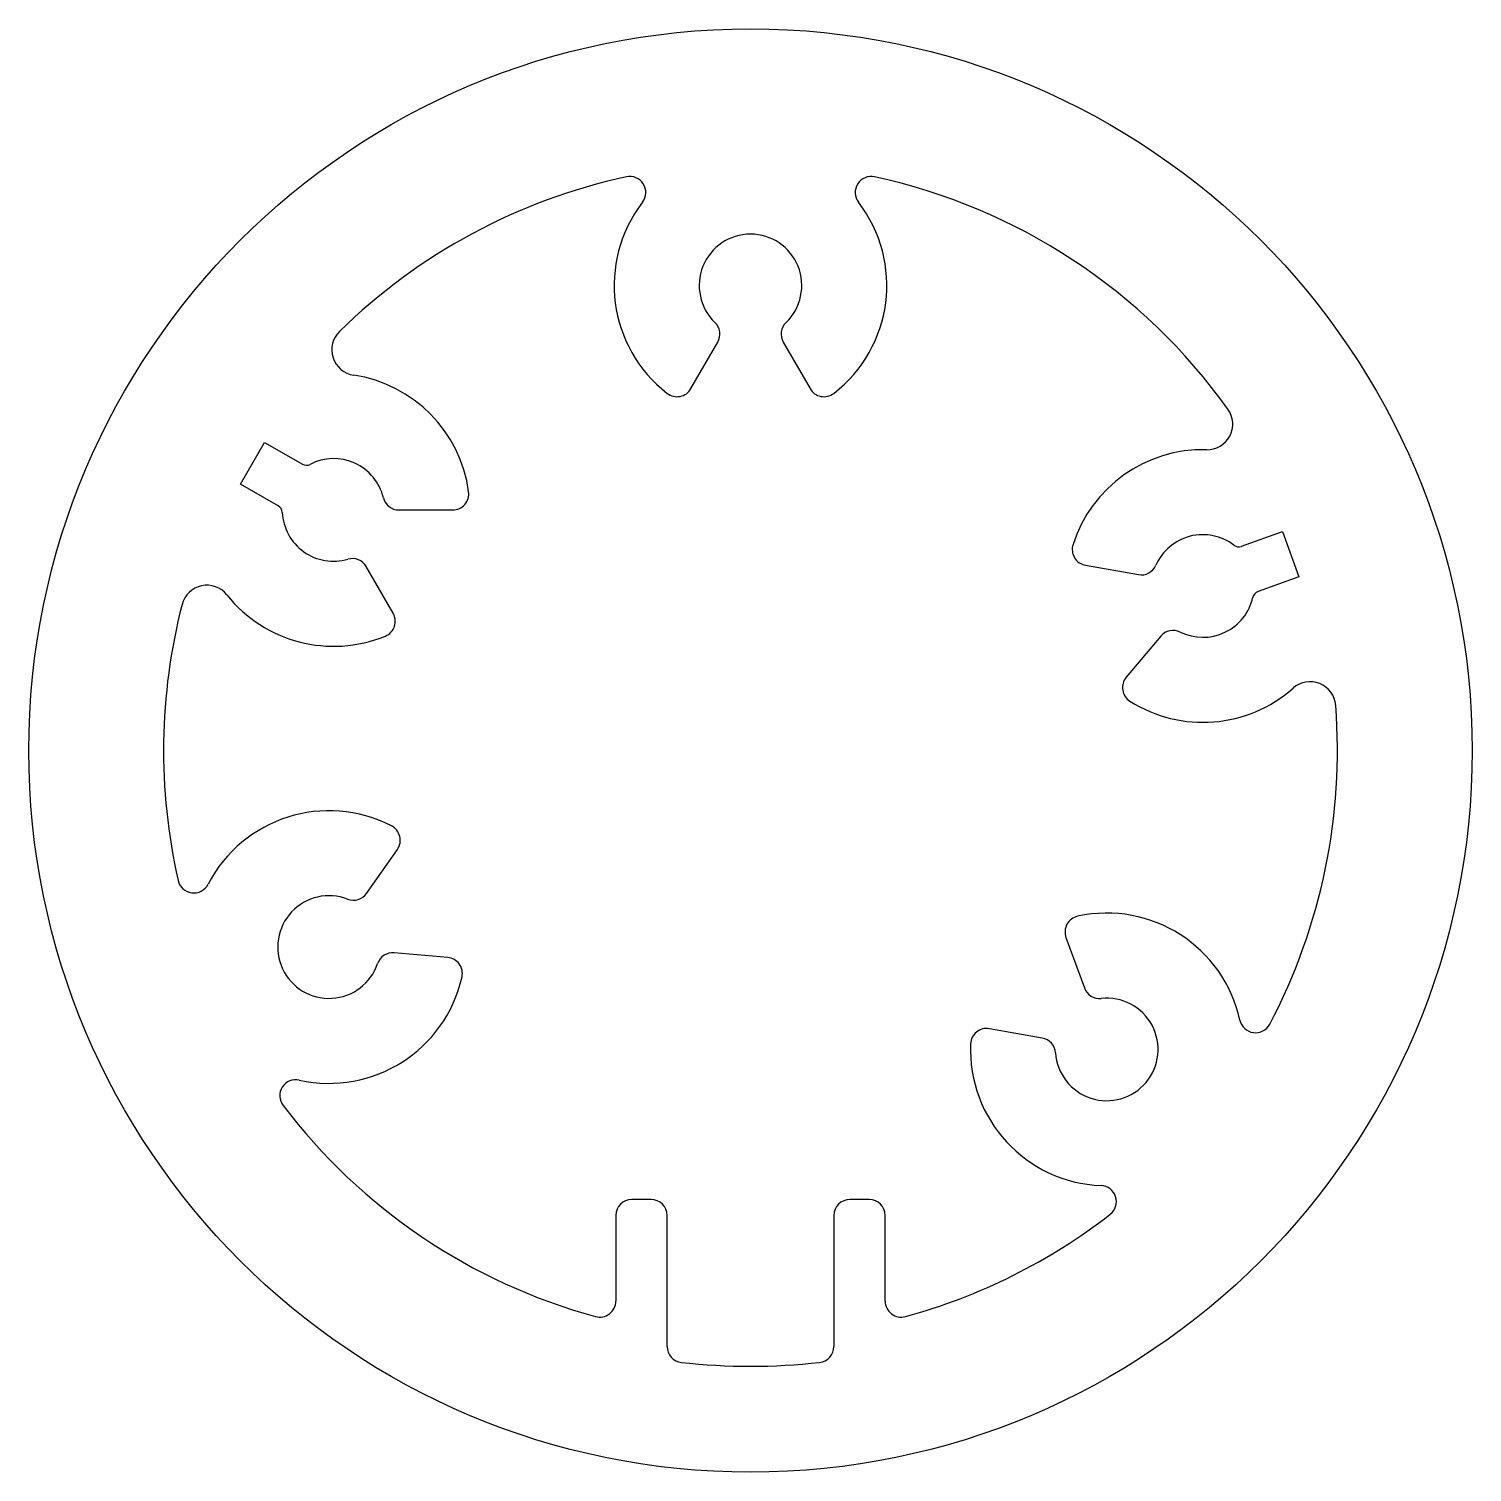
# Model space of a CAD drawing. Extents: x 2391.4 to 2436.4, y 1397.5 to 1442.5.
import ezdxf

# ---------------------------------------------------------------- set-up
doc = ezdxf.new("R2010")
doc.units = 0
doc.layers.get('0').update_dxf_attribs({"linetype": 'CONTINUOUS'})

msp = doc.modelspace()

# ---------------------------------------------------------------- linework, layer by layer
for p, q in [((2412.069, 1431.314), (2412.907, 1432.766)), ((2414.947, 1432.766), (2415.785, 1431.314)), ((2398.029, 1428.338), (2398.778, 1429.638)), ((2398.778, 1429.638), (2399.954, 1428.96)), ((2399.204, 1427.66), (2398.029, 1428.338)), ((2402.967, 1427.533), (2404.644, 1427.533)), ((2429.238, 1426.398), (2430.514, 1426.861)), ((2430.514, 1426.861), (2431.026, 1425.452)), ((2402.786, 1424.314), (2401.947, 1425.766)), ((2424.372, 1425.807), (2426.023, 1425.516)), ((2431.026, 1425.452), (2429.751, 1424.988)), ((2426.72, 1423.599), (2425.642, 1422.315)), ((2401.955, 1415.575), (2402.917, 1416.949)), ((2423.764, 1414.204), (2424.337, 1412.628)), ((2404.488, 1413.58), (2402.817, 1413.726)), ((2423.026, 1411.066), (2421.375, 1411.357)), ((2410.827, 1406.032), (2410.227, 1406.032)), ((2417.627, 1406.032), (2417.027, 1406.032)), ((2409.727, 1405.532), (2409.727, 1402.864)), ((2411.327, 1401.45), (2411.327, 1405.532)), ((2416.527, 1405.532), (2416.527, 1401.45)), ((2418.127, 1402.864), (2418.127, 1405.532))]:
    msp.add_line(p, q)
msp.add_circle((2413.927, 1420.032), 22.5)
for centre, radius, start, end in [((2413.927, 1420.032), 18.3, 102.2077, 134.4412), ((2410.163, 1437.43), 0.5, 322.4105, 102.2077), ((2417.691, 1437.43), 0.5, 77.7923, 217.5895), ((2413.927, 1420.032), 18.3, 35.5588, 77.7923), ((2413.927, 1434.532), 4.25, 142.4105, 232.3377), ((2413.927, 1434.532), 4.25, 307.6623, 37.5895), ((2413.927, 1434.532), 1.6, 313.7741, 226.2259), ((2412.474, 1433.016), 0.5, 330, 46.2259), ((2415.38, 1433.016), 0.5, 133.7741, 210), ((2401.674, 1432.527), 0.8, 134.4412, 261.4947), ((2400.927, 1427.532), 4.25, 7.6806, 81.4947), ((2411.636, 1431.564), 0.5, 232.3377, 330), ((2416.218, 1431.564), 0.5, 210, 307.6623), ((2428.164, 1430.209), 0.8, 268.5053, 35.5588), ((2428.032, 1425.161), 4.25, 88.5053, 162.3194), ((2400.079, 1429.176), 0.25, 240.0184, 297.2979), ((2400.927, 1427.532), 1.6, 13.7925, 117.2979), ((2402.966, 1428.033), 0.5, 193.7925, 270.0184), ((2404.643, 1428.033), 0.5, 270.0184, 7.6806), ((2399.079, 1427.444), 0.25, 2.7388, 60.0184), ((2400.927, 1427.532), 1.6, 182.7388, 286.2442), ((2428.032, 1425.161), 1.6, 52.7021, 156.2075), ((2424.459, 1426.3), 0.5, 162.3194, 259.9816), ((2429.153, 1426.632), 0.25, 232.7021, 289.9816), ((2401.514, 1425.516), 0.5, 30.0184, 106.2442), ((2426.11, 1426.008), 0.5, 259.9816, 336.2075), ((2396.977, 1424.386), 0.8, 38.542, 165.5955), ((2400.927, 1427.532), 4.25, 218.542, 292.3561), ((2428.032, 1425.161), 1.6, 243.7558, 347.2612), ((2429.836, 1424.753), 0.25, 109.9816, 167.2612), ((2413.927, 1420.032), 18.3, 165.5955, 192.7923), ((2402.353, 1424.064), 0.5, 292.3561, 30.0184), ((2427.103, 1423.277), 0.5, 63.7558, 139.9816), ((2426.025, 1421.993), 0.5, 139.9816, 237.6439), ((2431.375, 1421.376), 0.8, 4.4045, 131.458), ((2428.032, 1425.161), 4.25, 237.6439, 311.458), ((2413.927, 1420.032), 18.3, 332.2077, 4.4045), ((2400.786, 1413.904), 4.25, 62.6623, 152.5895), ((2402.508, 1417.235), 0.5, 325, 62.6623), ((2396.569, 1416.091), 0.5, 192.7923, 332.5895), ((2400.786, 1413.904), 1.6, 68.7741, 341.2259), ((2401.546, 1415.862), 0.5, 248.7741, 325), ((2424.233, 1414.375), 0.5, 102.3377, 200), ((2425.035, 1410.712), 4.25, 12.4105, 102.3377), ((2402.774, 1413.228), 0.5, 85, 161.2259), ((2404.444, 1413.082), 0.5, 347.3377, 85), ((2400.786, 1413.904), 4.25, 257.4105, 347.3377), ((2424.807, 1412.799), 0.5, 200, 276.2259), ((2425.035, 1410.712), 1.6, 183.7741, 96.2259), ((2421.288, 1410.865), 0.5, 80, 177.6623), ((2429.674, 1411.733), 0.5, 192.4105, 332.2077), ((2425.035, 1410.712), 4.25, 177.6623, 267.5895), ((2422.939, 1410.574), 0.5, 3.7741, 80), ((2399.75, 1409.268), 0.5, 77.4105, 217.2077), ((2413.927, 1420.032), 18.3, 217.2077, 254.6898), ((2424.835, 1405.966), 0.5, 307.7923, 87.5895), ((2410.227, 1405.532), 0.5, 90, 180), ((2410.827, 1405.532), 0.5, 0, 90), ((2417.027, 1405.532), 0.5, 90, 180), ((2417.627, 1405.532), 0.5, 0, 90), ((2413.927, 1420.032), 18.3, 285.3102, 307.7923), ((2409.227, 1402.864), 0.5, 254.6898, 360), ((2418.627, 1402.864), 0.5, 180, 285.3102), ((2411.827, 1401.45), 0.5, 180, 263.5521), ((2416.027, 1401.45), 0.5, 276.4479, 360), ((2413.927, 1420.032), 19.2, 263.5521, 276.4479)]:
    msp.add_arc(centre, radius, start, end)

doc.saveas('drawing.dxf')
